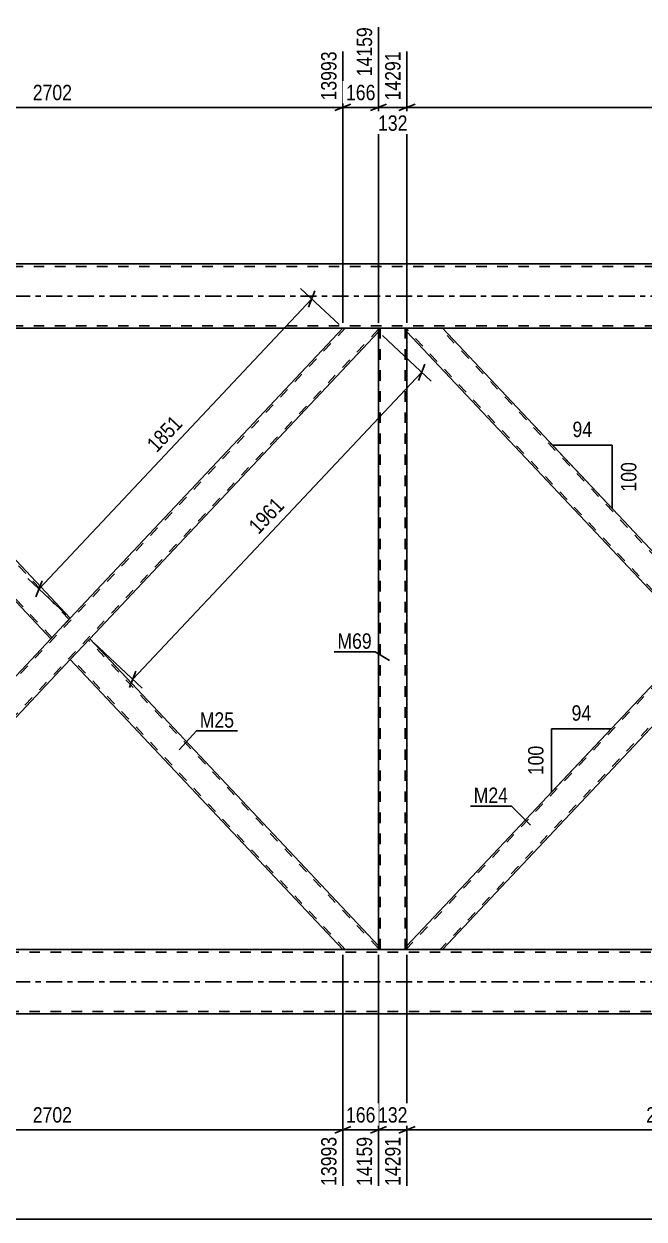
# Model space of a CAD drawing. Header units: millimetres. Extents: x -51 to 790, y -418 to 176.
# Drawn here: x 434.9 to 550.3, y -171.8 to 50.6 of the extents above; entities that cross this region are included whole.
import ezdxf

# ---------------------------------------------------------------- set-up
doc = ezdxf.new("R2010")
doc.units = ezdxf.units.MM
doc.linetypes.add('DXK_LINE_DOT2', pattern=[3.9198, 1.9599, -1.9599])
doc.linetypes.add('DXK_LINE_DOT3', pattern=[5.9187, 2.979, -0.9799, 0.9799, -0.9799])
doc.styles.add('Arial Narrow', font='ARIALN.TTF', dxfattribs={"height": 0.2})

# ---------------------------------------------------------------- blocks, each defined once
blk = doc.blocks.new('Part-389637219-1392 - 1176')
at = {"color": 7, "linetype": 'DXK_LINE_DOT2'}
for p, q in [((494.71, -6), (386.18, -121.41)), ((500.9, -6.19), (392.37, -121.6)), ((500.9, -6), (494.27, -6)), ((443.54, -59.95), (439.92, -63.8)), ((447.16, -63.8), (443.54, -67.65)), ((387.01, -120.06), (386.18, -120.94)), ((386.18, -121.6), (386.18, -120.94)), ((392.81, -121.6), (386.18, -121.6))]:
    blk.add_line(p, q, dxfattribs=at)
at = {"color": 2, "linetype": 'Continuous'}
for p, q in [((494.27, -6), (443.54, -59.95)), ((500.9, -6.66), (447.16, -63.8)), ((500.9, -6.66), (500.9, -6)), ((439.92, -63.8), (387.01, -120.06)), ((443.54, -67.65), (392.81, -121.6))]:
    blk.add_line(p, q, dxfattribs=at)
blk = doc.blocks.new('Part-389637219-1396 - 1176')
at = {"color": 2, "linetype": 'Continuous'}
for p, q in [((506.18, -6.66), (506.18, -6)), ((559.92, -63.8), (506.18, -6.66)), ((563.54, -59.95), (512.81, -6)), ((563.54, -59.95), (563.1, -60.41)), ((563.1, -60.41), (559.92, -63.8))]:
    blk.add_line(p, q, dxfattribs=at)
at = {"color": 7, "linetype": 'DXK_LINE_DOT2'}
for p, q in [((512.81, -6), (506.18, -6)), ((560.14, -63.57), (506.18, -6.19)), ((563.32, -60.18), (512.37, -6)), ((563.51, -59.98), (563.1, -60.41)), ((560.14, -63.57), (560.15, -63.55))]:
    blk.add_line(p, q, dxfattribs=at)
blk = doc.blocks.new('Part-389637219-1394 - 1176')
at = {"color": 2, "linetype": 'Continuous'}
for p, q in [((386.18, -6.66), (386.18, -6)), ((439.92, -63.8), (386.18, -6.66)), ((443.54, -59.95), (392.81, -6)), ((443.54, -59.95), (443.1, -60.41)), ((443.1, -60.41), (439.92, -63.8))]:
    blk.add_line(p, q, dxfattribs=at)
at = {"color": 7, "linetype": 'DXK_LINE_DOT2'}
for p, q in [((392.81, -6), (386.18, -6)), ((440.14, -63.57), (386.18, -6.19)), ((443.32, -60.18), (392.37, -6)), ((443.51, -59.98), (443.1, -60.41)), ((440.14, -63.57), (440.15, -63.55))]:
    blk.add_line(p, q, dxfattribs=at)
blk = doc.blocks.new('Part-389637219-1395 - 1176')
at = {"color": 7, "linetype": 'DXK_LINE_DOT2'}
for p, q in [((614.71, -6), (506.18, -121.41)), ((620.9, -6.19), (512.37, -121.6)), ((620.9, -6), (614.27, -6)), ((563.54, -59.95), (559.92, -63.8)), ((512.81, -121.6), (506.18, -121.6))]:
    blk.add_line(p, q, dxfattribs=at)
at = {"color": 2, "linetype": 'Continuous'}
for p, q in [((620.9, -6.66), (512.81, -121.6)), ((614.27, -6), (563.54, -59.95)), ((620.9, -6.66), (620.9, -6)), ((506.18, -120.94), (559.92, -63.8)), ((506.18, -121.6), (506.18, -120.94))]:
    blk.add_line(p, q, dxfattribs=at)
blk = doc.blocks.new('Part-389637219-1401 - 1176')
at = {"color": 7, "linetype": 'DXK_LINE_DOT2'}
for p, q in [((506.18, -6), (500.9, -6)), ((500.9, -6.66), (500.9, -6)), ((501.22, -121.6), (501.22, -6)), ((505.86, -121.6), (505.86, -6)), ((506.18, -6.66), (506.18, -6)), ((500.9, -121.6), (500.9, -120.94)), ((506.18, -121.6), (500.9, -121.6)), ((506.18, -121.6), (506.18, -120.94))]:
    blk.add_line(p, q, dxfattribs=at)
at = {"color": 2, "linetype": 'Continuous'}
for p, q in [((500.9, -120.94), (500.9, -6.66)), ((506.18, -120.94), (506.18, -6.66))]:
    blk.add_line(p, q, dxfattribs=at)
blk = doc.blocks.new('Part-389637219-1412 - 1176')
at = {"color": 2, "linetype": 'Continuous'}
for p, q in [((447.16, -63.8), (443.54, -67.65)), ((500.9, -120.94), (447.16, -63.8)), ((494.27, -121.6), (443.54, -67.65)), ((500.9, -121.6), (500.9, -120.94))]:
    blk.add_line(p, q, dxfattribs=at)
at = {"color": 7, "linetype": 'DXK_LINE_DOT2'}
for p, q in [((500.9, -121.41), (446.94, -64.03)), ((443.76, -67.42), (443.78, -67.4)), ((494.71, -121.6), (443.76, -67.42)), ((500.9, -121.6), (494.27, -121.6))]:
    blk.add_line(p, q, dxfattribs=at)
blk = doc.blocks.new('Part-389637219-1466 - 1176')
at = {"color": 7, "linetype": 'DXK_LINE_DOT2'}
for p, q in [((602.54, -122.08), (12.9, -122.08)), ((602.54, -133.12), (12.9, -133.12))]:
    blk.add_line(p, q, dxfattribs=at)
at = {"color": 2, "linetype": 'Continuous'}
for p, q in [((597.74, -121.6), (390.04, -121.6)), ((597.74, -133.6), (12.9, -133.6))]:
    blk.add_line(p, q, dxfattribs=at)
at = {"color": 7, "linetype": 'DXK_LINE_DOT3'}
blk.add_line((12.9, -127.6), (602.54, -127.6), dxfattribs=at)
blk = doc.blocks.new('Part-389637219-1467 - 1176')
at = {"color": 7, "linetype": 'DXK_LINE_DOT2'}
for p, q in [((642.54, 5.52), (12.9, 5.52)), ((642.54, -5.52), (12.9, -5.52))]:
    blk.add_line(p, q, dxfattribs=at)
at = {"color": 2, "linetype": 'Continuous'}
for p, q in [((621.54, 6), (385.54, 6)), ((642.54, -6), (141.14, -6))]:
    blk.add_line(p, q, dxfattribs=at)
at = {"color": 7, "linetype": 'DXK_LINE_DOT3'}
blk.add_line((12.9, 0), (642.54, 0), dxfattribs=at)
blk = doc.blocks.new('StraightDimension-389637219-37848 - 1176')
at = {"color": 7, "linetype": 'Continuous'}
for p, q in [((386.18, -5.66), (386.18, 45.54)), ((494.27, -5), (494.27, 45.54)), ((387.68, 35.7), (384.68, 34.5)), ((492.77, 34.5), (495.77, 35.7)), ((386.18, 35.1), (494.27, 35.1))]:
    blk.add_line(p, q, dxfattribs=at)
at = {"color": 0, "linetype": 'Continuous'}
blk.add_wipeout([(493.67, 46.14), (489.47, 46.14), (489.47, 35.8), (493.67, 35.8)], dxfattribs=at)
at = {"color": 0}
blk.add_wipeout([(444.48, 35.85), (444.48, 40.05), (435.97, 40.05), (435.97, 35.85)], dxfattribs=at)
at = {"color": 3, "linetype": 'Continuous', "style": 'Arial Narrow'}
blk.add_text('13993', height=2.863, rotation=90.0002, dxfattribs=at).set_placement((493.07, 36.4))
at = {"color": 3, "style": 'Arial Narrow'}
blk.add_text('2702', height=2.863, dxfattribs=at).set_placement((436.57, 36.45))
blk = doc.blocks.new('StraightDimension-389637219-37845 - 1176')
at = {"color": 7, "linetype": 'Continuous'}
for p, q in [((506.18, -5), (506.18, 45.54)), ((614.27, -5), (614.27, 45.54)), ((507.68, 35.7), (504.68, 34.5)), ((612.77, 34.5), (615.77, 35.7)), ((506.18, 35.1), (614.27, 35.1))]:
    blk.add_line(p, q, dxfattribs=at)
at = {"color": 0, "linetype": 'Continuous'}
blk.add_wipeout([(613.67, 46.14), (609.47, 46.14), (609.47, 35.8), (613.67, 35.8)], dxfattribs=at)
at = {"color": 0}
blk.add_wipeout([(564.48, 35.85), (564.48, 40.05), (555.97, 40.05), (555.97, 35.85)], dxfattribs=at)
at = {"color": 3, "linetype": 'Continuous', "style": 'Arial Narrow'}
blk.add_text('16993', height=2.863, rotation=90.0002, dxfattribs=at).set_placement((613.07, 36.4))
at = {"color": 3, "style": 'Arial Narrow'}
blk.add_text('2702', height=2.863, dxfattribs=at).set_placement((556.57, 36.45))
blk = doc.blocks.new('StraightDimension-389637219-21123 - 1176')
at = {"color": 7, "linetype": 'Continuous'}
for p, q in [((506.18, -122.6), (506.18, -165.61)), ((602.54, -134.6), (602.54, -165.61)), ((507.68, -154.57), (504.68, -155.77)), ((506.18, -155.17), (602.54, -155.17)), ((601.04, -155.77), (604.04, -154.57))]:
    blk.add_line(p, q, dxfattribs=at)
at = {"color": 0}
blk.add_wipeout([(558.62, -154.42), (558.62, -150.22), (550.1, -150.22), (550.1, -154.42)], dxfattribs=at)
at = {"color": 0, "linetype": 'Continuous'}
blk.add_wipeout([(601.94, -155.87), (597.74, -155.87), (597.74, -166.21), (601.94, -166.21)], dxfattribs=at)
at = {"color": 3, "style": 'Arial Narrow'}
blk.add_text('2409', height=2.863, dxfattribs=at).set_placement((550.7, -153.82))
at = {"color": 3, "linetype": 'Continuous', "style": 'Arial Narrow'}
blk.add_text('16700', height=2.863, rotation=90.0002, dxfattribs=at).set_placement((601.34, -165.61))
blk = doc.blocks.new('StraightDimension-389637219-21124 - 1176')
at = {"color": 7, "linetype": 'Continuous'}
for p, q in [((500.9, -122.6), (500.9, -165.61)), ((506.18, -122.6), (506.18, -165.61)), ((499.4, -155.77), (502.4, -154.57)), ((500.9, -155.17), (506.18, -155.17)), ((507.68, -154.57), (504.68, -155.77))]:
    blk.add_line(p, q, dxfattribs=at)
at = {"color": 0}
blk.add_wipeout([(506.88, -154.42), (506.88, -150.22), (500.2, -150.22), (500.2, -154.42)], dxfattribs=at)
at = {"color": 0, "linetype": 'Continuous'}
blk.add_wipeout([(505.58, -155.87), (501.38, -155.87), (501.38, -166.21), (505.58, -166.21)], dxfattribs=at)
at = {"color": 3, "style": 'Arial Narrow'}
blk.add_text('132', height=2.863, dxfattribs=at).set_placement((500.8, -153.82))
at = {"color": 3, "linetype": 'Continuous', "style": 'Arial Narrow'}
blk.add_text('14291', height=2.863, rotation=90.0002, dxfattribs=at).set_placement((504.98, -165.61))
blk = doc.blocks.new('StraightDimension-389637219-21125 - 1176')
at = {"color": 7, "linetype": 'Continuous'}
for p, q in [((494.27, -122.6), (494.27, -165.61)), ((500.9, -122.6), (500.9, -165.61)), ((492.77, -155.77), (495.77, -154.57)), ((494.27, -155.17), (500.9, -155.17)), ((502.4, -154.57), (499.4, -155.77))]:
    blk.add_line(p, q, dxfattribs=at)
at = {"color": 0}
blk.add_wipeout([(500.93, -154.42), (500.93, -150.22), (494.24, -150.22), (494.24, -154.42)], dxfattribs=at)
at = {"color": 0, "linetype": 'Continuous'}
blk.add_wipeout([(500.3, -155.87), (496.1, -155.87), (496.1, -166.21), (500.3, -166.21)], dxfattribs=at)
at = {"color": 3, "style": 'Arial Narrow'}
blk.add_text('166', height=2.863, dxfattribs=at).set_placement((494.84, -153.82))
at = {"color": 3, "linetype": 'Continuous', "style": 'Arial Narrow'}
blk.add_text('14159', height=2.863, rotation=90.0002, dxfattribs=at).set_placement((499.7, -165.61))
blk = doc.blocks.new('StraightDimension-389637219-21126 - 1176')
at = {"color": 7, "linetype": 'Continuous'}
for p, q in [((386.18, -122.6), (386.18, -165.61)), ((494.27, -122.6), (494.27, -165.61)), ((387.68, -154.57), (384.68, -155.77)), ((386.18, -155.17), (494.27, -155.17)), ((492.77, -155.77), (495.77, -154.57))]:
    blk.add_line(p, q, dxfattribs=at)
at = {"color": 0}
blk.add_wipeout([(444.48, -154.42), (444.48, -150.22), (435.97, -150.22), (435.97, -154.42)], dxfattribs=at)
at = {"color": 0, "linetype": 'Continuous'}
blk.add_wipeout([(493.67, -155.87), (489.47, -155.87), (489.47, -166.21), (493.67, -166.21)], dxfattribs=at)
at = {"color": 3, "style": 'Arial Narrow'}
blk.add_text('2702', height=2.863, dxfattribs=at).set_placement((436.57, -153.82))
at = {"color": 3, "linetype": 'Continuous', "style": 'Arial Narrow'}
blk.add_text('13993', height=2.863, rotation=90.0002, dxfattribs=at).set_placement((493.07, -165.61))
blk = doc.blocks.new('StraightDimension-389637219-37847 - 1176')
at = {"color": 7, "linetype": 'Continuous'}
for p, q in [((500.9, -5), (500.9, 50.04)), ((494.27, -5), (494.27, 45.54)), ((492.77, 34.5), (495.77, 35.7)), ((502.4, 35.7), (499.4, 34.5)), ((494.27, 35.1), (500.9, 35.1))]:
    blk.add_line(p, q, dxfattribs=at)
at = {"color": 0}
blk.add_wipeout([(500.93, 35.85), (500.93, 40.05), (494.24, 40.05), (494.24, 35.85)], dxfattribs=at)
at = {"color": 0, "linetype": 'Continuous'}
blk.add_wipeout([(500.3, 50.64), (496.1, 50.64), (496.1, 40.3), (500.3, 40.3)], dxfattribs=at)
at = {"color": 3, "linetype": 'Continuous', "style": 'Arial Narrow'}
blk.add_text('14159', height=2.863, rotation=90.0002, dxfattribs=at).set_placement((499.7, 40.9))
at = {"color": 3, "style": 'Arial Narrow'}
blk.add_text('166', height=2.863, dxfattribs=at).set_placement((494.84, 36.45))
blk = doc.blocks.new('AngleDimension-389637219-22017 - 1176')
at = {"color": 7, "linetype": 'Continuous'}
for p, q in [((530.03, -24.31), (533.26, -27.75)), ((544.36, -27.75), (533.26, -27.75)), ((544.36, -39.55), (533.26, -27.75)), ((544.36, -39.55), (544.36, -27.75))]:
    blk.add_line(p, q, dxfattribs=at)
at = {"color": 0}
for points in [[(541.24, -26.85), (541.24, -22.65), (536.38, -22.65), (536.38, -26.85)], [(549.46, -30.31), (545.26, -30.31), (545.26, -36.99), (549.46, -36.99)]]:
    blk.add_wipeout(points, dxfattribs=at)
at = {"color": 3, "style": 'Arial Narrow'}
blk.add_text('94', height=2.863, dxfattribs=at).set_placement((536.98, -26.25))
blk.add_text('100', height=2.863, rotation=90.0002, dxfattribs=at).set_placement((548.86, -36.39))
blk = doc.blocks.new('AngleDimension-389637219-22037 - 1176')
at = {"color": 7, "linetype": 'Continuous'}
for p, q in [((533.08, -80.53), (544.18, -80.53)), ((533.08, -92.33), (544.18, -80.53)), ((533.08, -92.33), (533.08, -80.53)), ((544.18, -80.53), (544.18, -80.53))]:
    blk.add_line(p, q, dxfattribs=at)
at = {"color": 0}
for points in [[(541.06, -79.63), (541.06, -75.43), (536.21, -75.43), (536.21, -79.63)], [(532.18, -83.09), (527.98, -83.09), (527.98, -89.77), (532.18, -89.77)]]:
    blk.add_wipeout(points, dxfattribs=at)
at = {"color": 3, "style": 'Arial Narrow'}
blk.add_text('94', height=2.863, dxfattribs=at).set_placement((536.81, -79.03))
blk.add_text('100', height=2.863, rotation=90.0002, dxfattribs=at).set_placement((531.58, -89.17))
blk = doc.blocks.new('StraightDimension-389637219-22333 - 1176')
at = {"color": 7, "linetype": 'Continuous'}
for p, q in [((493.55, -5.31), (486.4, 1.41)), ((487.88, -2.05), (489.06, 0.96)), ((437.74, -54.49), (488.47, -0.54)), ((442.81, -59.26), (435.66, -52.54)), ((438.33, -52.99), (437.15, -55.99))]:
    blk.add_line(p, q, dxfattribs=at)
at = {"color": 0}
blk.add_wipeout([(465.47, -23.9), (462.42, -21.03), (456.58, -27.23), (459.64, -30.1)], dxfattribs=at)
at = {"color": 3, "style": 'Arial Narrow'}
blk.add_text('1851', height=2.863, rotation=46.7591, dxfattribs=at).set_placement((459.62, -29.26))
blk = doc.blocks.new('StraightDimension-389637219-22360 - 1176')
at = {"color": 7, "linetype": 'Continuous'}
for p, q in [((501.63, -7.35), (510.66, -15.84)), ((508.32, -15.7), (509.5, -12.69)), ((455.18, -71.33), (508.91, -14.2)), ((447.89, -64.49), (456.92, -72.98)), ((455.77, -69.83), (454.59, -72.84))]:
    blk.add_line(p, q, dxfattribs=at)
at = {"color": 0}
blk.add_wipeout([(484.41, -39.15), (481.35, -36.27), (475.52, -42.47), (478.58, -45.35)], dxfattribs=at)
at = {"color": 3, "style": 'Arial Narrow'}
blk.add_text('1961', height=2.863, rotation=46.7591, dxfattribs=at).set_placement((478.56, -44.5))
blk = doc.blocks.new('StraightDimension-389637219-30791 - 1176')
at = {"color": 7, "linetype": 'Continuous'}
blk.add_line((-1, -171.79), (643.54, -171.79), dxfattribs=at)
blk = doc.blocks.new('StraightDimension-389637219-37846 - 1176')
at = {"color": 7, "linetype": 'Continuous'}
for p, q in [((500.9, -5), (500.9, 50.04)), ((506.18, -5), (506.18, 45.54)), ((499.4, 34.5), (502.4, 35.7)), ((507.68, 35.7), (504.68, 34.5)), ((500.9, 35.1), (506.18, 35.1))]:
    blk.add_line(p, q, dxfattribs=at)
at = {"color": 0, "linetype": 'Continuous'}
blk.add_wipeout([(505.58, 46.14), (501.38, 46.14), (501.38, 35.8), (505.58, 35.8)], dxfattribs=at)
at = {"color": 0}
blk.add_wipeout([(506.88, 30.15), (506.88, 34.35), (500.2, 34.35), (500.2, 30.15)], dxfattribs=at)
at = {"color": 3, "linetype": 'Continuous', "style": 'Arial Narrow'}
blk.add_text('14291', height=2.863, rotation=90.0002, dxfattribs=at).set_placement((504.98, 36.4))
at = {"color": 3, "style": 'Arial Narrow'}
blk.add_text('132', height=2.863, dxfattribs=at).set_placement((500.8, 30.75))
blk = doc.blocks.new('Mark-389637219-21708 - 1176')
at = {"color": 0}
blk.add_wipeout([(499.64, -65.64), (499.64, -62.64), (493.24, -62.64), (493.24, -65.64)], dxfattribs=at)
blk.add_wipeout([(499.64, -65.64), (499.64, -62.64), (493.24, -62.64), (493.24, -65.64)], dxfattribs=at)
at = {"color": 30, "linetype": 'Continuous'}
for p in [(492.64, -66.24), (502.94, -67.82)]:
    blk.add_line(p, (500.24, -66.24), dxfattribs=at)
at = {"color": 3, "style": 'Arial Narrow'}
blk.add_text('M69', height=2.863, dxfattribs=at).set_placement((493.24, -65.64))
blk = doc.blocks.new('Mark-389637219-21690 - 1176')
at = {"color": 0}
blk.add_wipeout([(525, -94.33), (525, -91.33), (518.6, -91.33), (518.6, -94.33)], dxfattribs=at)
blk.add_wipeout([(525, -94.33), (525, -91.33), (518.6, -91.33), (518.6, -94.33)], dxfattribs=at)
at = {"color": 30, "linetype": 'Continuous'}
for p in [(518, -94.93), (529.14, -98.47)]:
    blk.add_line(p, (525.6, -94.93), dxfattribs=at)
at = {"color": 3, "style": 'Arial Narrow'}
blk.add_text('M24', height=2.863, dxfattribs=at).set_placement((518.6, -94.33))
blk = doc.blocks.new('Mark-389637219-21726 - 1176')
at = {"color": 0}
blk.add_wipeout([(474.03, -80.33), (474.03, -77.33), (467.63, -77.33), (467.63, -80.33)], dxfattribs=at)
blk.add_wipeout([(474.03, -80.33), (474.03, -77.33), (467.63, -77.33), (467.63, -80.33)], dxfattribs=at)
at = {"color": 30, "linetype": 'Continuous'}
for p, q in [((463.83, -84.47), (467.03, -80.93)), ((467.03, -80.93), (474.63, -80.93))]:
    blk.add_line(p, q, dxfattribs=at)
at = {"color": 3, "style": 'Arial Narrow'}
blk.add_text('M25', height=2.863, dxfattribs=at).set_placement((467.63, -80.33))

msp = doc.modelspace()

# ---------------------------------------------------------------- block references
for name in ['Part-389637219-1467 - 1176', 'Part-389637219-1392 - 1176', 'Part-389637219-1394 - 1176', 'Part-389637219-1401 - 1176', 'Part-389637219-1396 - 1176', 'Part-389637219-1395 - 1176', 'Part-389637219-1412 - 1176', 'Part-389637219-1466 - 1176']:
    msp.add_blockref(name, (0, 0))

# ---------------------------------------------------------------- next in the draw order: block references
for name in ['StraightDimension-389637219-37848 - 1176', 'StraightDimension-389637219-37845 - 1176', 'AngleDimension-389637219-22017 - 1176', 'AngleDimension-389637219-22037 - 1176', 'StraightDimension-389637219-21123 - 1176']:
    msp.add_blockref(name, (0, 0))

# ---------------------------------------------------------------- next in the draw order: block references
for name in ['StraightDimension-389637219-37847 - 1176', 'StraightDimension-389637219-21124 - 1176']:
    msp.add_blockref(name, (0, 0))

# ---------------------------------------------------------------- next in the draw order: block references
for name in ['StraightDimension-389637219-37846 - 1176', 'StraightDimension-389637219-22333 - 1176', 'StraightDimension-389637219-21125 - 1176']:
    msp.add_blockref(name, (0, 0))

# ---------------------------------------------------------------- next in the draw order: block references
for name in ['StraightDimension-389637219-22360 - 1176', 'StraightDimension-389637219-21126 - 1176']:
    msp.add_blockref(name, (0, 0))

# ---------------------------------------------------------------- next in the draw order: block references
msp.add_blockref('StraightDimension-389637219-30791 - 1176', (0, 0))

# ---------------------------------------------------------------- next in the draw order: block references
for name in ['Mark-389637219-21708 - 1176', 'Mark-389637219-21726 - 1176', 'Mark-389637219-21690 - 1176']:
    msp.add_blockref(name, (0, 0))

doc.saveas('drawing.dxf')
